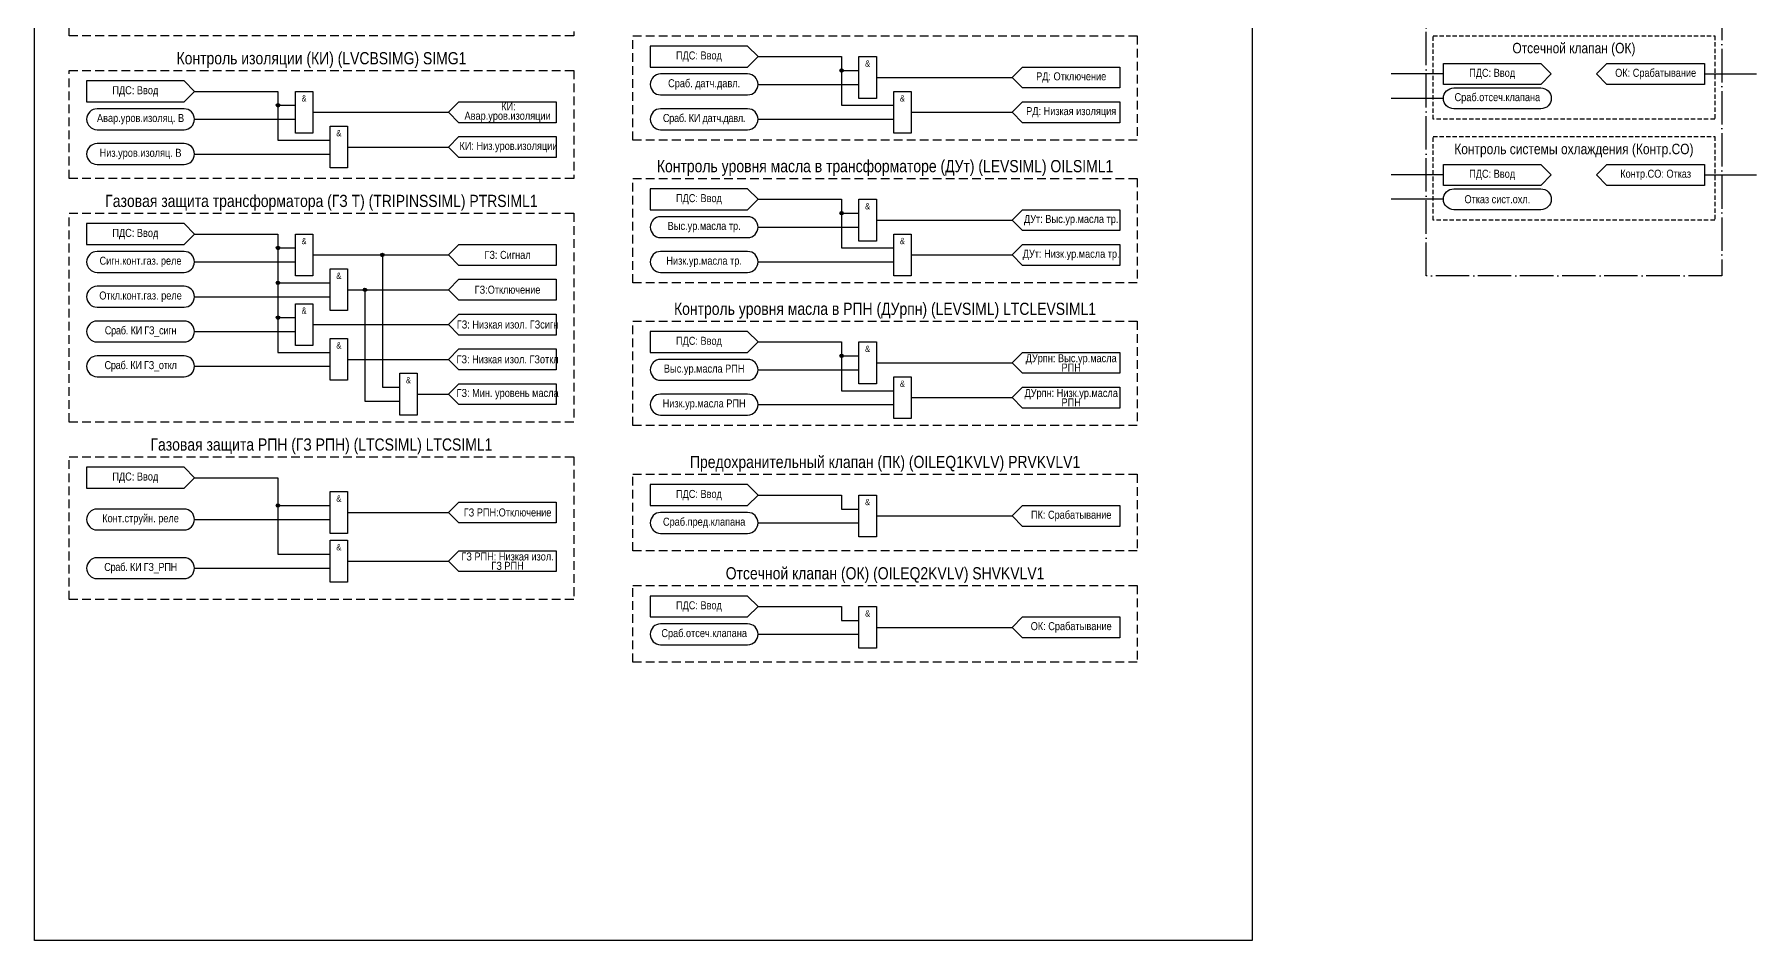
# Model space of a CAD drawing. Header units: millimetres. Extents: x -3652 to 418, y -8 to 1224.
# Drawn here: x -1610 to -1115, y 0 to 260.4 of the extents above; entities that cross this region are included whole.
import ezdxf

# ---------------------------------------------------------------- set-up
doc = ezdxf.new("R2010")
doc.units = ezdxf.units.MM
doc.linetypes.add('ACAD_ISO04W100', pattern=[30, 24, -3, 0, -3])
doc.linetypes.add('штриховая2', pattern=[0.375, 0.25, -0.125])
doc.layers.add('TEXT', color=7, linetype='Continuous', lineweight=25)
doc.styles.add('2.5_Gost_RD', font='ARIALN.TTF', dxfattribs={"height": 2.5})
doc.styles.add('3.5_Gost_RD', font='ARIALN.TTF', dxfattribs={"height": 3.5})

# ---------------------------------------------------------------- blocks, each defined once
blk = doc.blocks.new('Точка')
at = {"ltscale": 100}
h = blk.add_hatch(color=256, dxfattribs=at)
h.dxf.hatch_style = 1
edge = h.paths.add_edge_path()
edge.add_arc((0, 0), 0.5, 0, 360)
blk.add_circle((0, 0), 0.5, dxfattribs=at)

msp = doc.modelspace()

# ---------------------------------------------------------------- linework, layer by layer
at = {"ltscale": 100}
for p, q in [((-1205, 249), (-1220, 249)), ((-1130, 249), (-1115, 249)), ((-1205, 242), (-1220, 242)), ((-1205, 220), (-1220, 220)), ((-1130, 220), (-1115, 220)), ((-1205, 213), (-1220, 213))]:
    msp.add_line(p, q, dxfattribs=at)
at = {"color": 2, "ltscale": 100}
msp.add_lwpolyline([(-1610, 1085), (-1260, 1085), (-1260, 0), (-1610, 0)], close=True, dxfattribs=at)
at = {"color": 251, "linetype": 'ACAD_ISO04W100', "lineweight": 30, "ltscale": 0.4, "true_color": 0x58595b}
msp.add_lwpolyline([(-1210, 1079), (-1125, 1079), (-1125, 191), (-1210, 191)], close=True, dxfattribs=at)
at = {"linetype": 'штриховая2', "ltscale": 10}
for points in [[(-1455, 260), (-1600, 260), (-1600, 280), (-1455, 280)], [(-1438, 260), (-1293, 260), (-1293, 230), (-1438, 230)], [(-1455, 219), (-1600, 219), (-1600, 250), (-1455, 250)], [(-1438, 219), (-1293, 219), (-1293, 189), (-1438, 189)], [(-1600, 209), (-1455, 209), (-1455, 149), (-1600, 149)], [(-1438, 178), (-1293, 178), (-1293, 148), (-1438, 148)], [(-1600, 139), (-1455, 139), (-1455, 98), (-1600, 98)], [(-1438, 134), (-1293, 134), (-1293, 112), (-1438, 112)], [(-1438, 102), (-1293, 102), (-1293, 80), (-1438, 80)]]:
    msp.add_lwpolyline(points, close=True, dxfattribs=at)
at = {"linetype": 'штриховая2', "ltscale": 5}
for points in [[(-1208, 260), (-1127, 260), (-1127, 236), (-1208, 236)], [(-1208, 231), (-1127, 231), (-1127, 207), (-1208, 207)]]:
    msp.add_lwpolyline(points, close=True, dxfattribs=at)
at = {"ltscale": 100}
for points in [[(-1433, 257), (-1433, 251), (-1405, 251), (-1402, 254), (-1405, 257)], [(-1373, 254), (-1368, 254), (-1368, 242), (-1373, 242)], [(-1177, 246), (-1205, 246), (-1205, 252), (-1177, 252), (-1174, 249)], [(-1130, 246), (-1158, 246), (-1161, 249), (-1158, 252), (-1130, 252)], [(-1595, 247), (-1595, 241), (-1567, 241), (-1564, 244), (-1567, 247)], [(-1535, 244), (-1530, 244), (-1530, 232), (-1535, 232)], [(-1363, 244), (-1358, 244), (-1358, 232), (-1363, 232)], [(-1525, 234), (-1520, 234), (-1520, 222), (-1525, 222)], [(-1177, 217), (-1205, 217), (-1205, 223), (-1177, 223), (-1174, 220)], [(-1130, 217), (-1158, 217), (-1161, 220), (-1158, 223), (-1130, 223)], [(-1433, 216), (-1433, 210), (-1405, 210), (-1402, 213), (-1405, 216)], [(-1373, 213), (-1368, 213), (-1368, 201), (-1373, 201)], [(-1595, 206), (-1595, 200), (-1567, 200), (-1564, 203), (-1567, 206)], [(-1535, 203), (-1530, 203), (-1530, 191), (-1535, 191)], [(-1363, 203), (-1358, 203), (-1358, 191), (-1363, 191)], [(-1525, 193), (-1520, 193), (-1520, 181), (-1525, 181)], [(-1535, 183), (-1530, 183), (-1530, 171), (-1535, 171)], [(-1433, 175), (-1433, 169), (-1405, 169), (-1402, 172), (-1405, 175)], [(-1525, 173), (-1520, 173), (-1520, 161), (-1525, 161)], [(-1373, 172), (-1368, 172), (-1368, 160), (-1373, 160)], [(-1505, 163), (-1500, 163), (-1500, 151), (-1505, 151)], [(-1363, 162), (-1358, 162), (-1358, 150), (-1363, 150)], [(-1595, 136), (-1595, 130), (-1567, 130), (-1564, 133), (-1567, 136)], [(-1525, 129), (-1520, 129), (-1520, 117), (-1525, 117)], [(-1433, 131), (-1433, 125), (-1405, 125), (-1402, 128), (-1405, 131)], [(-1373, 128), (-1368, 128), (-1368, 116), (-1373, 116)], [(-1525, 115), (-1520, 115), (-1520, 103), (-1525, 103)], [(-1433, 99), (-1433, 93), (-1405, 93), (-1402, 96), (-1405, 99)], [(-1373, 96), (-1368, 96), (-1368, 84), (-1373, 84)]]:
    msp.add_lwpolyline(points, close=True, dxfattribs=at)
for points in [[(-1402, 254), (-1378, 254), (-1378, 250), (-1373, 250)], [(-1402, 254), (-1378, 254), (-1378, 240), (-1363, 240)], [(-1368, 248), (-1329, 248)], [(-1329, 248), (-1326, 251), (-1298, 251), (-1298, 245), (-1326, 245), (-1329, 248)], [(-1564, 244), (-1540, 244), (-1540, 240), (-1535, 240)], [(-1564, 244), (-1540, 244), (-1540, 230), (-1525, 230)], [(-1402, 246), (-1373, 246)], [(-1530, 238), (-1491, 238)], [(-1491, 238), (-1488, 241), (-1460, 241), (-1460, 235), (-1488, 235), (-1491, 238)], [(-1358, 238), (-1329, 238)], [(-1329, 238), (-1326, 241), (-1298, 241), (-1298, 235), (-1326, 235), (-1329, 238)], [(-1564, 236), (-1535, 236)], [(-1402, 236), (-1363, 236)], [(-1520, 228), (-1491, 228)], [(-1491, 228), (-1488, 231), (-1460, 231), (-1460, 225), (-1488, 225), (-1491, 228)], [(-1564, 226), (-1525, 226)], [(-1402, 213), (-1378, 213), (-1378, 209), (-1373, 209)], [(-1402, 213), (-1378, 213), (-1378, 199), (-1363, 199)], [(-1329, 207), (-1326, 210), (-1298, 210), (-1298, 204), (-1326, 204), (-1329, 207)], [(-1564, 203), (-1540, 203), (-1540, 199), (-1535, 199)], [(-1564, 203), (-1540, 203), (-1540, 189), (-1525, 189)], [(-1564, 203), (-1540, 203), (-1540, 179), (-1535, 179)], [(-1564, 203), (-1540, 203), (-1540, 169), (-1525, 169)], [(-1402, 205), (-1373, 205)], [(-1368, 207), (-1329, 207)], [(-1491, 197), (-1488, 200), (-1460, 200), (-1460, 194), (-1488, 194), (-1491, 197)], [(-1329, 197), (-1326, 200), (-1298, 200), (-1298, 194), (-1326, 194), (-1329, 197)], [(-1564, 195), (-1535, 195)], [(-1530, 197), (-1491, 197)], [(-1530, 197), (-1510, 197), (-1510, 159), (-1505, 159)], [(-1402, 195), (-1363, 195)], [(-1358, 197), (-1329, 197)], [(-1491, 187), (-1488, 190), (-1460, 190), (-1460, 184), (-1488, 184), (-1491, 187)], [(-1564, 185), (-1525, 185)], [(-1520, 187), (-1491, 187)], [(-1520, 187), (-1515, 187), (-1515, 155), (-1505, 155)], [(-1491, 177), (-1488, 180), (-1460, 180), (-1460, 174), (-1488, 174), (-1491, 177)], [(-1564, 175), (-1535, 175)], [(-1530, 177), (-1491, 177)], [(-1491, 167), (-1488, 170), (-1460, 170), (-1460, 164), (-1488, 164), (-1491, 167)], [(-1402, 172), (-1378, 172), (-1378, 168), (-1373, 168)], [(-1402, 172), (-1378, 172), (-1378, 158), (-1363, 158)], [(-1329, 166), (-1326, 169), (-1298, 169), (-1298, 163), (-1326, 163), (-1329, 166)], [(-1564, 165), (-1525, 165)], [(-1520, 167), (-1491, 167)], [(-1402, 164), (-1373, 164)], [(-1368, 166), (-1329, 166)], [(-1491, 157), (-1488, 160), (-1460, 160), (-1460, 154), (-1488, 154), (-1491, 157)], [(-1329, 156), (-1326, 159), (-1298, 159), (-1298, 153), (-1326, 153), (-1329, 156)], [(-1500, 157), (-1491, 157)], [(-1402, 154), (-1363, 154)], [(-1358, 156), (-1329, 156)], [(-1564, 133), (-1540, 133), (-1540, 125), (-1525, 125)], [(-1564, 133), (-1540, 133), (-1540, 111), (-1525, 111)], [(-1491, 123), (-1488, 126), (-1460, 126), (-1460, 120), (-1488, 120), (-1491, 123)], [(-1402, 128), (-1378, 128), (-1378, 124), (-1373, 124)], [(-1329, 122), (-1326, 125), (-1298, 125), (-1298, 119), (-1326, 119), (-1329, 122)], [(-1564, 121), (-1525, 121)], [(-1520, 123), (-1491, 123)], [(-1402, 120), (-1373, 120)], [(-1368, 122), (-1329, 122)], [(-1520, 109), (-1491, 109)], [(-1491, 109), (-1488, 112), (-1460, 112), (-1460, 106), (-1488, 106), (-1491, 109)], [(-1564, 107), (-1525, 107)], [(-1402, 96), (-1378, 96), (-1378, 92), (-1373, 92)], [(-1368, 90), (-1329, 90)], [(-1329, 90), (-1326, 93), (-1298, 93), (-1298, 87), (-1326, 87), (-1329, 90)], [(-1402, 88), (-1373, 88)]]:
    msp.add_lwpolyline(points, dxfattribs=at)
for points in [[(-1430, 243), (-1405, 243, 1), (-1405, 249), (-1430, 249, 1)], [(-1202, 239, -1), (-1202, 245), (-1177, 245, -1), (-1177, 239)], [(-1592, 233), (-1567, 233, 1), (-1567, 239), (-1592, 239, 1)], [(-1430, 233), (-1405, 233, 1), (-1405, 239), (-1430, 239, 1)], [(-1592, 223), (-1567, 223, 1), (-1567, 229), (-1592, 229, 1)], [(-1202, 210, -1), (-1202, 216), (-1177, 216, -1), (-1177, 210)], [(-1430, 202), (-1405, 202, 1), (-1405, 208), (-1430, 208, 1)], [(-1592, 192), (-1567, 192, 1), (-1567, 198), (-1592, 198, 1)], [(-1430, 192), (-1405, 192, 1), (-1405, 198), (-1430, 198, 1)], [(-1592, 182), (-1567, 182, 1), (-1567, 188), (-1592, 188, 1)], [(-1592, 172), (-1567, 172, 1), (-1567, 178), (-1592, 178, 1)], [(-1592, 162), (-1567, 162, 1), (-1567, 168), (-1592, 168, 1)], [(-1430, 161), (-1405, 161, 1), (-1405, 167), (-1430, 167, 1)], [(-1430, 151), (-1405, 151, 1), (-1405, 157), (-1430, 157, 1)], [(-1592, 118), (-1567, 118, 1), (-1567, 124), (-1592, 124, 1)], [(-1430, 117), (-1405, 117, 1), (-1405, 123), (-1430, 123, 1)], [(-1592, 104), (-1567, 104, 1), (-1567, 110), (-1592, 110, 1)], [(-1430, 85), (-1405, 85, 1), (-1405, 91), (-1430, 91, 1)]]:
    msp.add_lwpolyline(points, format="xyb", close=True, dxfattribs=at)

# ---------------------------------------------------------------- block references
for p in [(-1378, 250), (-1540, 240), (-1378, 209), (-1540, 199), (-1510, 197), (-1540, 189), (-1515, 187), (-1540, 179), (-1378, 168), (-1540, 125)]:
    msp.add_blockref('Точка', p, dxfattribs=at)

# ---------------------------------------------------------------- texts
at = {"color": 30, "ltscale": 100, "true_color": 0xf7941d, "char_height": 3, "width": 81, "attachment_point": 5, "style": '3.5_Gost_RD'}
for s, insert in [('{\\C30;Отсечной клапан (ОК)}', (-1167.5, 256)), ('{\\C30;Контроль системы охлаждения (Контр.СО)}', (-1167.5, 227))]:
    msp.add_mtext(s, dxfattribs=dict(at, insert=insert))
at = {"color": 30, "ltscale": 100, "char_height": 3.5, "width": 145, "attachment_point": 5, "style": '3.5_Gost_RD'}
for s, insert in [('Контроль изоляции (КИ) (LVCBSIMG) {\\C6;SIMG1}', (-1527.5, 253)), ('\\pxsm0.7;Контроль уровня масла в трансформаторе (ДУт) (LEVSIML) {\\C6;OILSIML1}', (-1365.5, 222)), ('\\pxsm0.7;Газовая защита трансформатора (ГЗ T) (TRIPINSSIML) {\\C6;PTRSIML1}', (-1527.5, 212)), ('\\pxsm0.7;Контроль уровня масла в РПН (ДУрпн) (LEVSIML) {\\C6;LTCLEVSIML1}', (-1365.5, 181)), ('\\pxsm0.7;Газовая защита РПН (ГЗ РПН) (LTCSIML) {\\C6;LTCSIML1}', (-1527.5, 142)), ('\\pxsm0.7;Предохранительный клапан (ПК) (OILEQ1KVLV) {\\C6;PRVKVLV1}', (-1365.5, 137)), ('\\pxsm0.7;Отсечной клапан (ОК) (OILEQ2KVLV) {\\C6;SHVKVLV1}', (-1365.5, 105))]:
    msp.add_mtext(s, dxfattribs=dict(at, insert=insert))
at = {"ltscale": 100, "attachment_point": 5, "style": '2.5_Gost_RD'}
for s, insert, char_height, width in [('&', (-1370.5, 252), 1.8, 5), ('\\A1;\\pxsm0.7;Сраб. {\\T0.95;д}атч.давл.', (-1417.5, 246), 2.3, 31), ('\\A1;\\pxsm0.7;РД: Отключение', (-1312, 248), 2.3, 28), ('\\pxsm0.7;ОК: Срабатывание', (-1144, 249), 2.3, 28), ('&', (-1532.5, 242), 1.8, 5), ('&', (-1360.5, 242), 1.8, 5), ('\\A1;\\pxsm0.7;Сраб.отсеч.клапана', (-1189.5, 242), 2.3, 31), ('\\pxsm0.7;{\\W0.8;\\T0.8; }КИ: Авар.уров.изоляции', (-1474, 238), 2.3, 28), ('\\A1;\\pxsm0.7;{\\T0.95;Сраб. КИ датч.давл.}', (-1417.5, 236), 2.3, 31), ('\\pxsm0.7;РД: Низкая изоляция', (-1312, 238), 2.3, 28), ('&', (-1522.5, 232), 1.8, 5), ('\\pxsm0.7;{\\W0.8;\\T0.8; }КИ: Низ.уров.изоляции', (-1474, 228), 2.3, 28), ('\\pxsm0.7;Контр.СО: Отказ', (-1144, 220), 2.3, 28), ('\\A1;\\pxsm0.7;Отказ сист.охл.', (-1189.5, 213), 2.3, 31), ('&', (-1370.5, 211), 1.8, 5), ('\\pxsm0.7;ДУт: Выс.ур.масла тр.', (-1312, 207), 2.3, 28), ('\\A1;\\pxsm0.7;Выс.ур.масла тр.', (-1417.5, 205), 2.3, 31), ('&', (-1532.5, 201), 1.8, 5), ('\\pxsm0.7;ГЗ: Сигнал', (-1474, 197), 2.3, 28), ('&', (-1360.5, 201), 1.8, 5), ('\\pxsm0.7;ДУт: Низк.ур.масла тр.', (-1312, 197), 2.3, 28), ('\\A1;\\pxsm0.7;Сигн.конт.газ. реле', (-1579.5, 195), 2.3, 31), ('\\A1;\\pxsm0.7;Низк.ур.масла тр.', (-1417.5, 195), 2.3, 29.7748), ('&', (-1522.5, 191), 1.8, 5), ('\\pxsm0.7;ГЗ:Отключение', (-1474, 187), 2.3, 28), ('\\A1;\\pxsm0.7;Откл.конт.газ. реле', (-1579.5, 185), 2.3, 31), ('&', (-1532.5, 181), 1.8, 5), ('\\A1;\\pxsm0.7;{\\T0.95;Сраб. КИ ГЗ_сигн}', (-1579.5, 175), 2.3, 31), ('\\pxsm0.7;ГЗ: Низкая изол. ГЗсигн', (-1474, 177), 2.3, 28), ('&', (-1522.5, 171), 1.8, 5), ('&', (-1370.5, 170), 1.8, 5), ('\\pxsm0.7;ДУрпн: Выс.ур.масла РПН', (-1312, 166), 2.3, 28), ('\\A1;\\pxsm0.7;{\\T0.95;Сраб. КИ ГЗ_откл}', (-1579.5, 165), 2.3, 31), ('\\pxsm0.7;ГЗ: Низкая изол. ГЗоткл', (-1474, 167), 2.3, 28), ('\\A1;\\pxsm0.7;Выс.ур.масла РПН', (-1417.5, 164), 2.3, 31), ('&', (-1502.5, 161), 1.8, 5), ('\\pxsm0.7;ГЗ: Мин. уровень масла ', (-1474, 157), 2.3, 28), ('&', (-1360.5, 160), 1.8, 5), ('\\pxsm0.7;ДУрпн: Низк.ур.масла РПН', (-1312, 156), 2.3, 28), ('\\A1;\\pxsm0.7;Низк.ур.масла РПН', (-1417.5, 154), 2.3, 29.7748), ('&', (-1522.5, 127), 1.8, 5), ('\\pxsm0.7;ГЗ РПН:Отключение', (-1474, 123), 2.3, 28), ('&', (-1370.5, 126), 1.8, 5), ('\\A1;\\pxsm0.7;Конт.струйн. реле', (-1579.5, 121), 2.3, 31), ('\\A1;\\pxsm0.7;Сраб.пред.клапана', (-1417.5, 120), 2.3, 31), ('\\pxsm0.7;ПК: Срабатывание', (-1312, 122), 2.3, 28), ('&', (-1522.5, 113), 1.8, 5), ('\\pxsm0.7;ГЗ РПН: Низкая изол. ГЗ РПН', (-1474, 109), 2.3, 28), ('\\A1;\\pxsm0.7;{\\T0.95;Сраб. КИ ГЗ_РПН}', (-1579.5, 107), 2.3, 31), ('&', (-1370.5, 94), 1.8, 5), ('\\A1;\\pxsm0.7;Сраб.отсеч.клапана', (-1417.5, 88), 2.3, 31), ('\\pxsm0.7;ОК: Срабатывание', (-1312, 90), 2.3, 28)]:
    msp.add_mtext(s, dxfattribs=dict(at, insert=insert, char_height=char_height, width=width))
at = {"color": 0, "ltscale": 100, "char_height": 2.3, "width": 28, "attachment_point": 5, "style": '2.5_Gost_RD'}
for insert in [(-1191, 249), (-1191, 220)]:
    msp.add_mtext('\\pxsm0.7;{\\C256;ПДС: Ввод}', dxfattribs=dict(at, insert=insert))
at = {"layer": 'TEXT', "ltscale": 100, "char_height": 2.3, "width": 28, "attachment_point": 5, "style": '2.5_Gost_RD'}
for insert in [(-1419, 254), (-1581, 244), (-1419, 213), (-1581, 203), (-1419, 172), (-1581, 133), (-1419, 128), (-1419, 96)]:
    msp.add_mtext('\\pxsm0.7;ПДС: Ввод', dxfattribs=dict(at, insert=insert))
at = {"layer": 'TEXT', "color": 0, "ltscale": 100, "char_height": 2.3, "width": 31, "attachment_point": 5, "style": '2.5_Gost_RD'}
for s, insert in [('\\pxsm0.7;{\\C256;Авар.уров.изоляц. В}', (-1579.5, 236)), ('\\pxsm0.7;{\\C256;Низ.уров.изоляц. В}', (-1579.5, 226))]:
    msp.add_mtext(s, dxfattribs=dict(at, insert=insert))

doc.saveas('drawing.dxf')
